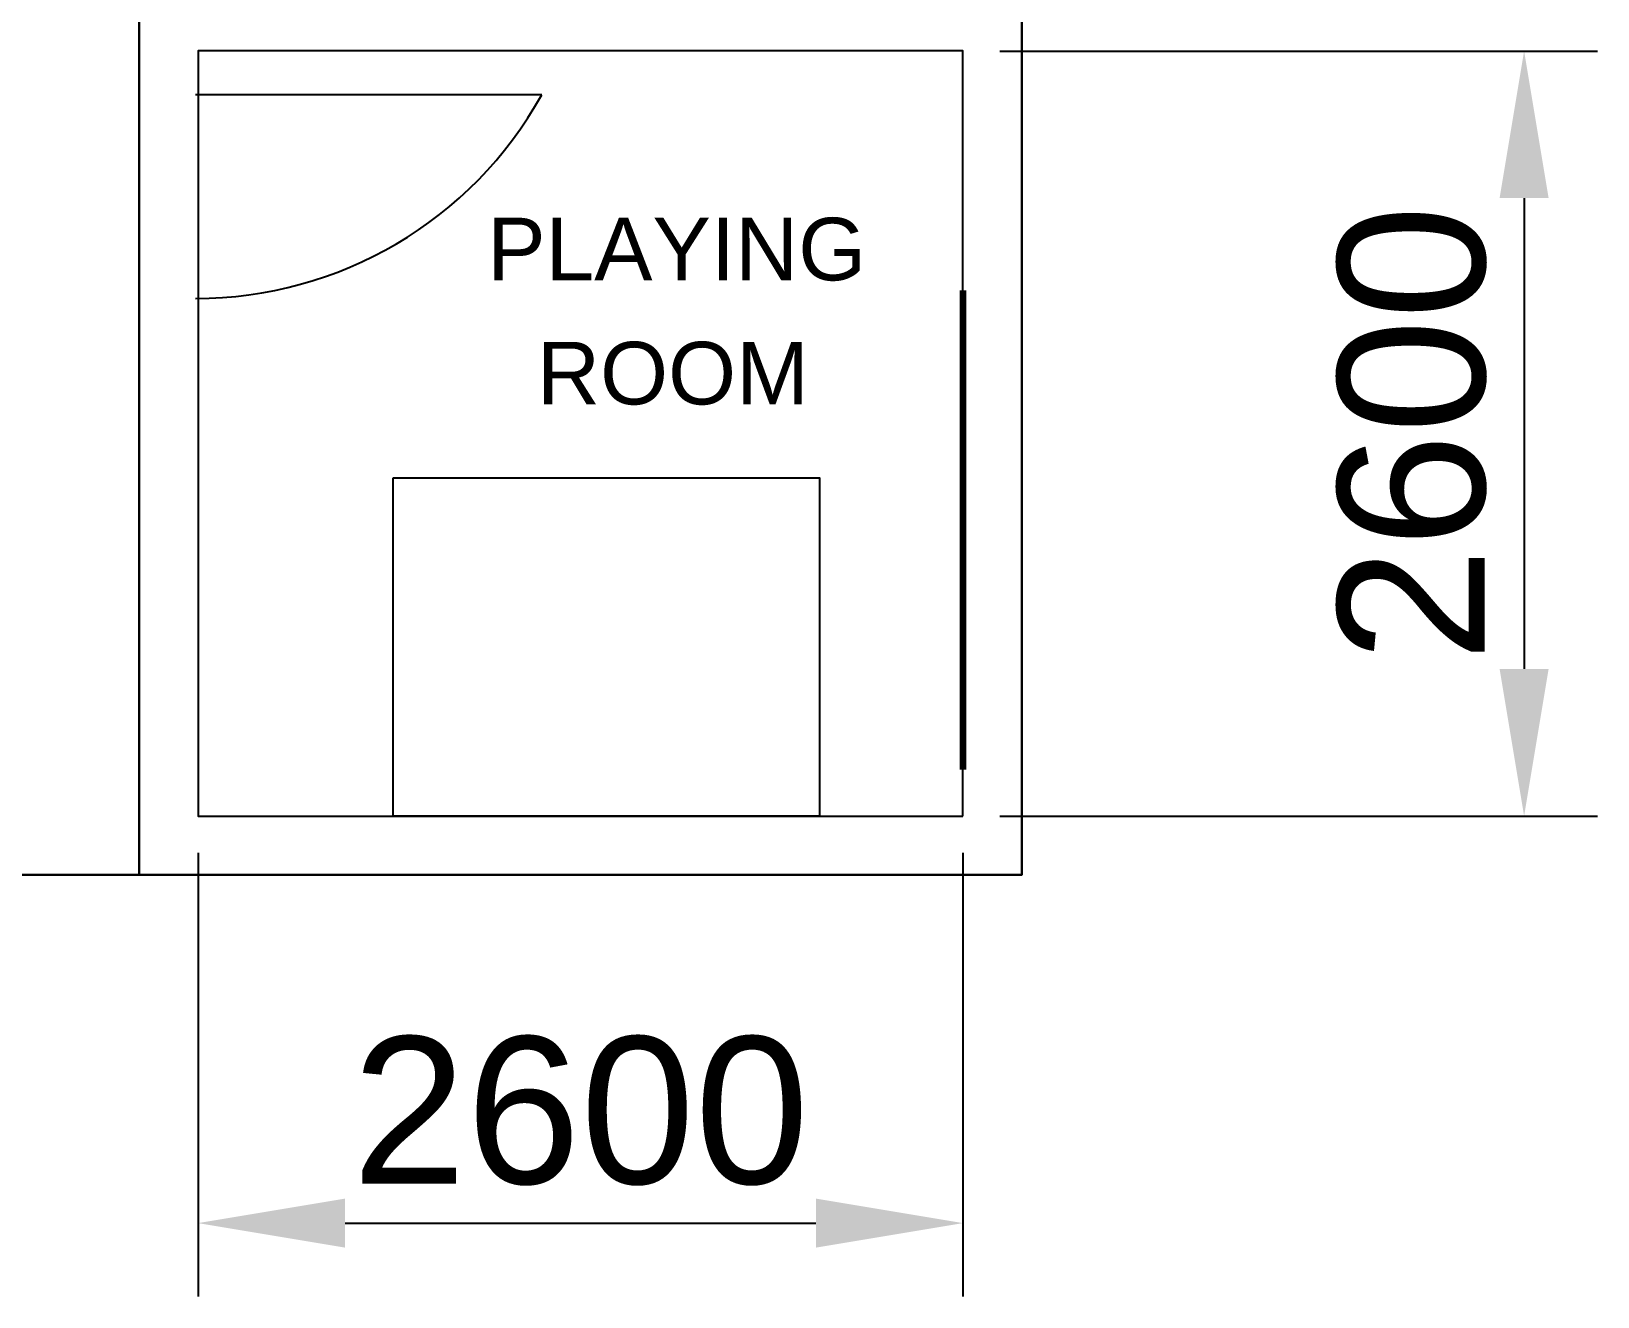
# Model space of a CAD drawing. Header units: millimetres. Extents: x -6165 to 15297, y -629 to 15029.
# Drawn here: x 9934 to 15257, y -629 to 3671 of the extents above; entities that cross this region are included whole.
import ezdxf

# ---------------------------------------------------------------- set-up
doc = ezdxf.new("R2010")
doc.units = ezdxf.units.MM
doc.styles.get("Standard").update_dxf_attribs({"font": 'arial.ttf'})
doc.dimstyles.new('ISO-25', dxfattribs={"dimscale": 200, "dimtxt": 2.5, "dimasz": 2.5, "dimexe": 1.25, "dimexo": 0.625, "dimtad": 1, "dimtxsty": 'Standard', "dimcen": 2.5, "dimadec": 0, "dimazin": 0, "dimtfac": 1, "dimtmove": 0, "dimatfit": 3, "dimfxl": 1, "dimarcsym": 0})

# ---------------------------------------------------------------- blocks, each defined once
blk = doc.blocks.new('*D70')
at = {"color": 0, "lineweight": -2, "transparency": 16777216}
for p, q in [((13225, 3604.5), (15257.2, 3604.5)), ((15007.2, 3104.5), (15007.2, 1504.5)), ((13225, 1004.5), (15257.2, 1004.5))]:
    blk.add_line(p, q, dxfattribs=at)
at = {"color": 0, "transparency": 16777216}
for points in [[(14923.9, 3104.5), (15090.6, 3104.5), (15007.2, 3604.5)], [(14923.9, 1504.5), (15090.6, 1504.5), (15007.2, 1004.5)]]:
    blk.add_solid(points, dxfattribs=at)
at = {"layer": 'Defpoints', "color": 0, "transparency": 16777216}
for p in [(13100, 3604.5), (13100, 1004.5), (15007.2, 1004.5)]:
    blk.add_point(p, dxfattribs=at)
at = {"color": 0, "transparency": 16777216, "insert": (14627, 2304.5), "char_height": 500, "attachment_point": 5, "rotation": 90}
blk.add_mtext('2600', dxfattribs=at)
blk = doc.blocks.new('*D73')
at = {"color": 0, "lineweight": -2, "transparency": 16777216}
for p, q in [((10500, 879.5), (10500, -628.9)), ((13100, 879.5), (13100, -628.9)), ((11000, -378.9), (12600, -378.9))]:
    blk.add_line(p, q, dxfattribs=at)
at = {"color": 0, "transparency": 16777216}
for points in [[(11000, -295.6), (11000, -462.3), (10500, -378.9)], [(12600, -295.6), (12600, -462.3), (13100, -378.9)]]:
    blk.add_solid(points, dxfattribs=at)
at = {"layer": 'Defpoints', "color": 0, "transparency": 16777216}
for p in [(10500, 1004.5), (13100, 1004.5), (13100, -378.9)]:
    blk.add_point(p, dxfattribs=at)
at = {"color": 0, "transparency": 16777216, "insert": (11800, 1.4), "char_height": 500, "attachment_point": 5}
blk.add_mtext('2600', dxfattribs=at)

msp = doc.modelspace()

# ---------------------------------------------------------------- linework, layer by layer
at = {"color": 30}
msp.add_line((11668.159, 3455.19), (10491.882, 3455.19), dxfattribs=at)
at = {"color": 168, "lineweight": 140}
msp.add_line((13100, 2790.487), (13100, 1162.443), dxfattribs=at)
at = {"color": 250, "lineweight": 30}
for points in [[(13300, 10800), (1015.988, 10800), (1015.988, 804.509), (13300, 804.509)], [(13300, 804.509), (13300, 3804.509), (10300, 3804.509), (10300, 804.509)]]:
    msp.add_lwpolyline(points, close=True, dxfattribs=at)
at = {"color": 0}
msp.add_lwpolyline([(13100, 1004.509), (13100, 3604.509), (10500, 3604.509), (10500, 1004.509)], close=True, dxfattribs=at)
msp.add_lwpolyline([(11162.785, 2154.427), (12612.252, 2154.427), (12612.252, 1004.509), (11162.785, 1004.509)], close=True)
at = {"color": 168}
msp.add_arc((10491.882, 4109.5), 1346.013, 270, 330.914763, dxfattribs=at)

# ---------------------------------------------------------------- texts
at = {"color": 2}
for s, p in [('PLAYING ', (11483.195, 2825.046)), ('ROOM ', (11652.071, 2403.393))]:
    msp.add_text(s, height=212.7055, dxfattribs=at).set_placement(p)

# ---------------------------------------------------------------- dimensions: what is measured, and where the dimension line sits
at = {"color": 168}
dim = msp.add_linear_dim(base=(15007.237, 1004.509), p1=(13100, 3604.509), p2=(13100, 1004.509), angle=90, dimstyle='ISO-25', dxfattribs=at)
dim.commit()
dim.dimension.update_dxf_attribs({"geometry": '*D70', "text_midpoint": (14626.951, 2304.509)})
dim = msp.add_linear_dim(base=(13100, -378.928), p1=(10500, 1004.509), p2=(13100, 1004.509), dimstyle='ISO-25', dxfattribs=at)
dim.commit()
dim.dimension.update_dxf_attribs({"geometry": '*D73', "text_midpoint": (11800, 1.359)})

doc.saveas('drawing.dxf')
